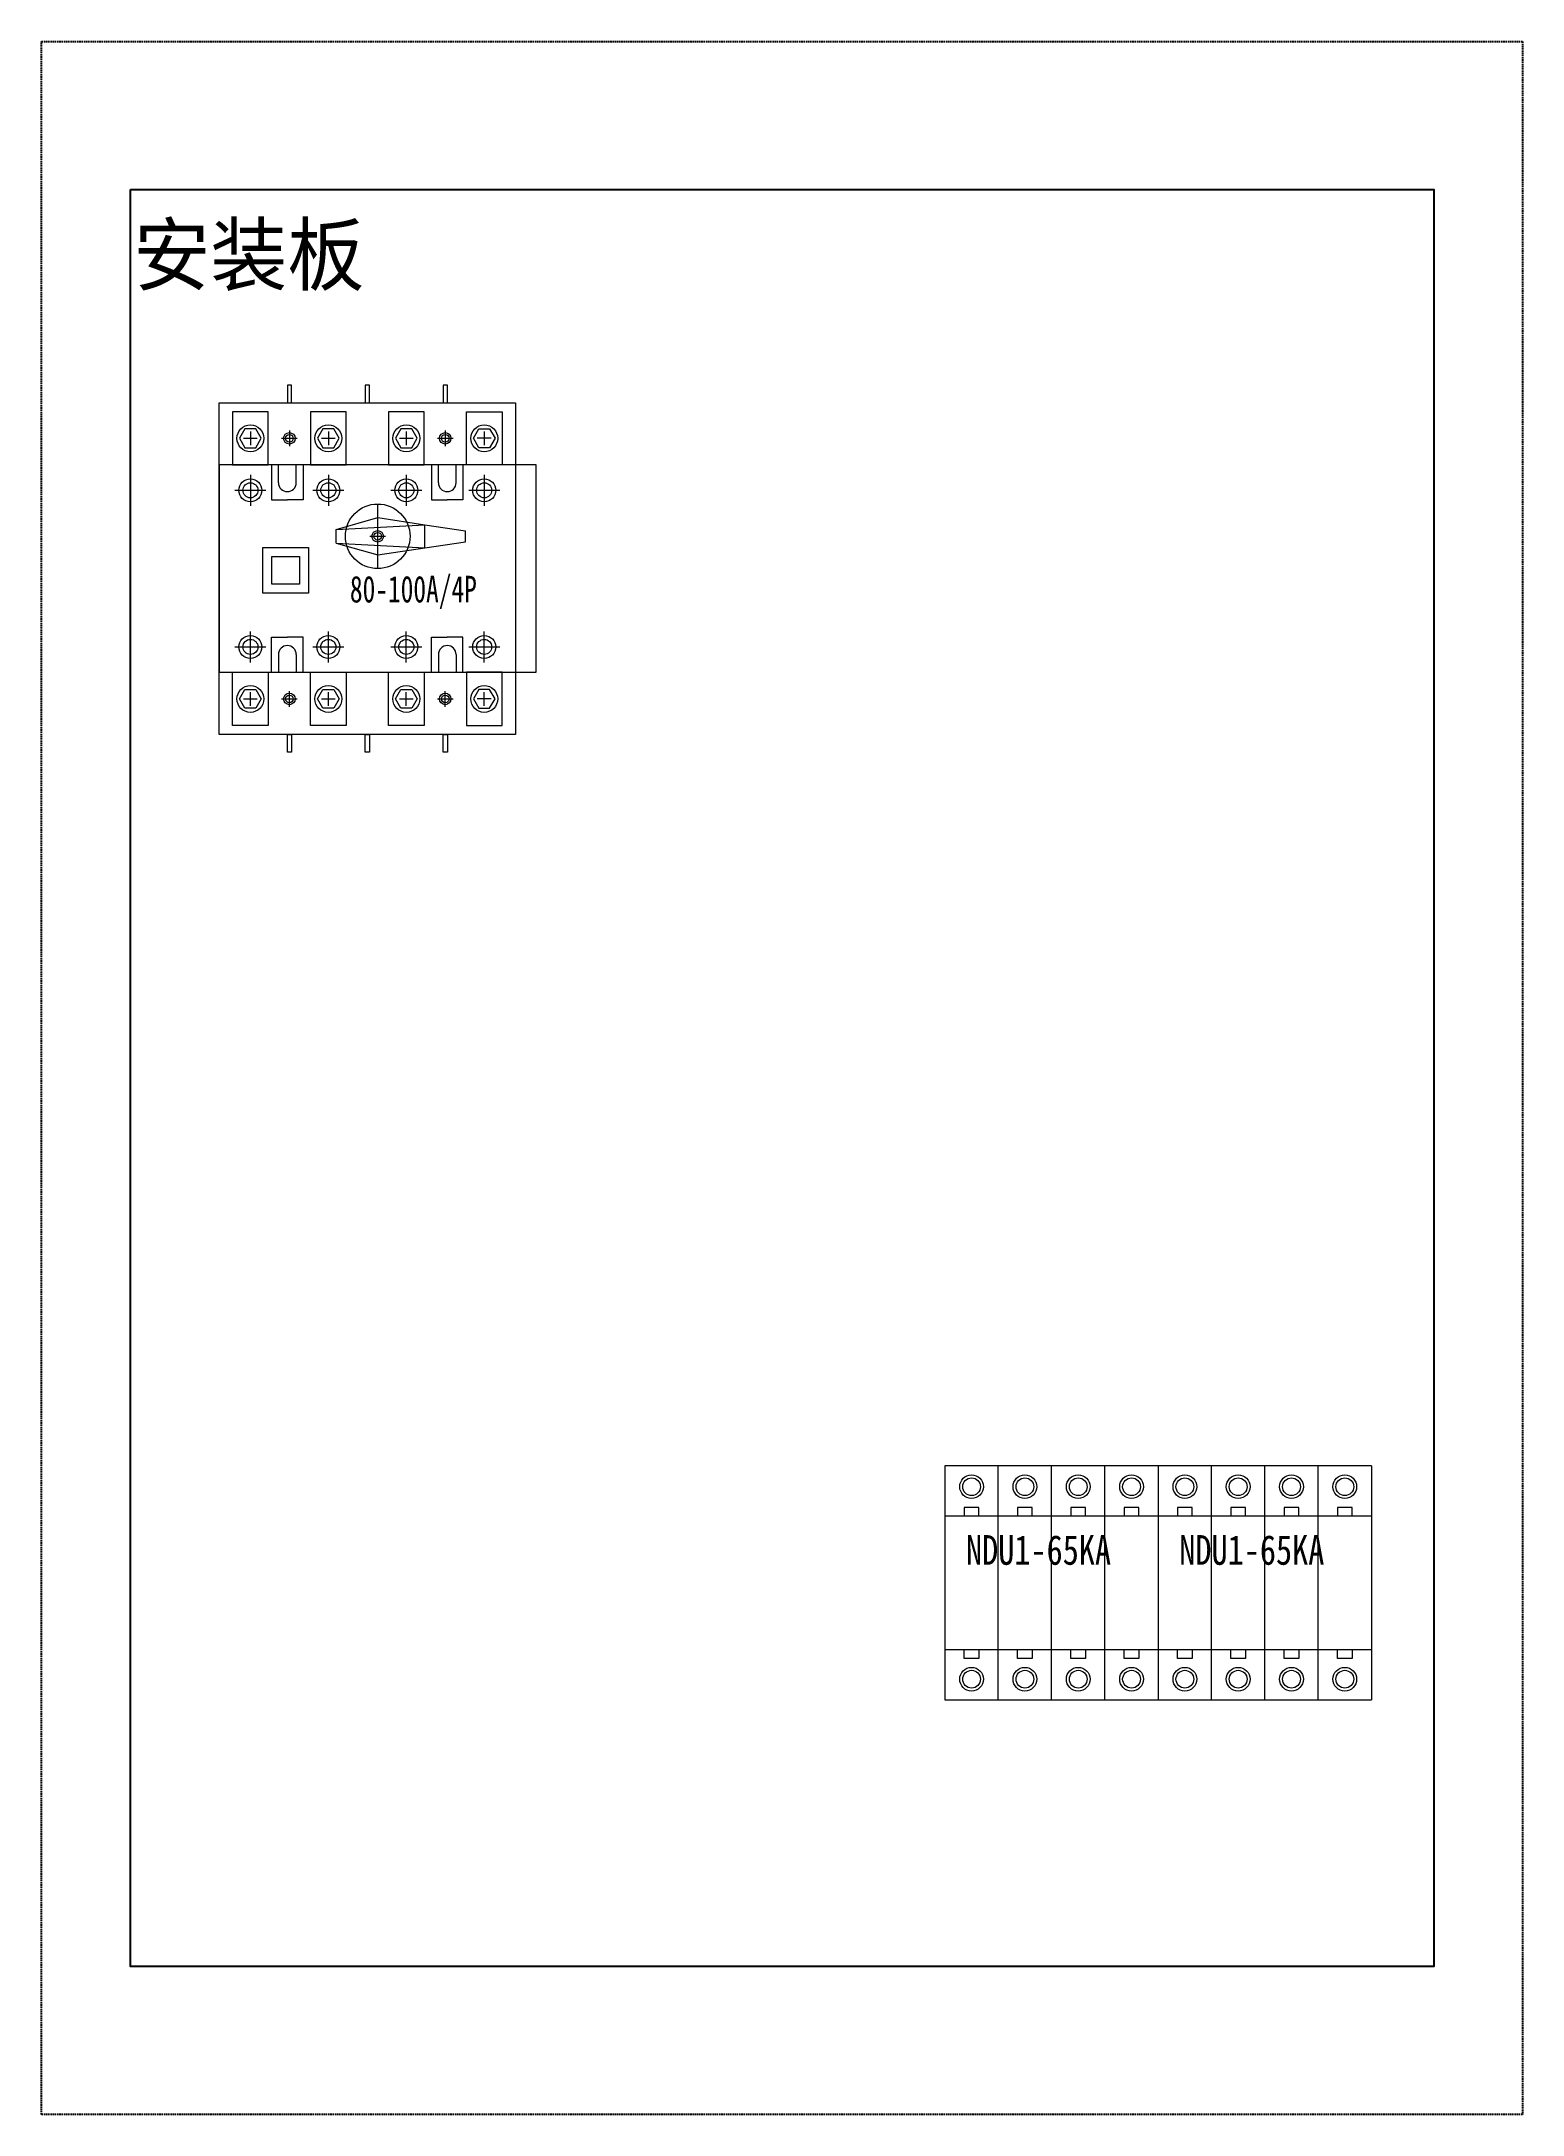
# Model space of a CAD drawing. Extents: x 390344 to 390844, y 364958 to 365658.
import ezdxf
from ezdxf.enums import TextEntityAlignment as Align

# ---------------------------------------------------------------- set-up
doc = ezdxf.new("R2010")
doc.units = 0
doc.header["$MEASUREMENT"] = 0
doc.linetypes.add('DASHED', pattern=[0.75, 0.5, -0.25])
doc.layers.add('E-UNIV-NOTE', color=6, linetype='Continuous')
doc.layers.add('布置图', color=30, linetype='Continuous')
doc.layers.add('细线', color=7, linetype='Continuous', lineweight=0)
doc.styles.add('宋体', font='', dxfattribs={"width": 0.8})
doc.styles.get('宋体').set_extended_font_data('NSimSun')

# ---------------------------------------------------------------- blocks, each defined once
blk = doc.blocks.new('Manufacturer上海良信PartName电涌保护器SeriesNDU1ShellFrameLimitingCurrentRemarkPartTypeMinCurrent0MaxCurrent0Poles4PMinPower0MaxPower0LibType3DelFlgfalseUpdateDate2023-01-0100000')
at = {"color": 7, "linetype": 'Continuous', "lineweight": 15}
for p, q in [((-18, 39.5), (-36, 39.5)), ((-36, 39.5), (-36, 22.5)), ((-18, 22.5), (-18, 39.5)), ((36, 39.5), (-18, 39.5)), ((0, 22.5), (0, 39.5)), ((18, 22.5), (18, 39.5)), ((36, 39.5), (36, 22.5)), ((-36, 22.5), (-36, -22.5)), ((-18, 22.5), (-36, 22.5)), ((-24.5, 25.5), (-29.5, 25.5)), ((-29.5, 25.5), (-29.5, 22.5)), ((-24.5, 22.5), (-24.5, 25.5)), ((-18, -22.5), (-18, 22.5)), ((36, 22.5), (-18, 22.5)), ((-6.5, 25.5), (-11.5, 25.5)), ((-11.5, 25.5), (-11.5, 22.5)), ((-6.5, 22.5), (-6.5, 25.5)), ((0, -22.5), (0, 22.5)), ((11.5, 25.5), (6.5, 25.5)), ((6.5, 25.5), (6.5, 22.5)), ((11.5, 22.5), (11.5, 25.5)), ((18, -22.5), (18, 22.5)), ((29.5, 25.5), (24.5, 25.5)), ((24.5, 25.5), (24.5, 22.5)), ((29.5, 22.5), (29.5, 25.5)), ((36, 22.5), (36, -22.5)), ((-36, -22.5), (-18, -22.5)), ((-36, -22.5), (-36, -39.5)), ((-29.5, -25.5), (-29.5, -22.5)), ((-24.5, -25.5), (-29.5, -25.5)), ((-24.5, -22.5), (-24.5, -25.5)), ((-18, -39.5), (-18, -22.5)), ((-18, -22.5), (36, -22.5)), ((-11.5, -25.5), (-11.5, -22.5)), ((-6.5, -25.5), (-11.5, -25.5)), ((-6.5, -22.5), (-6.5, -25.5)), ((0, -39.5), (0, -22.5)), ((6.5, -25.5), (6.5, -22.5)), ((11.5, -25.5), (6.5, -25.5)), ((11.5, -22.5), (11.5, -25.5)), ((18, -39.5), (18, -22.5)), ((24.5, -25.5), (24.5, -22.5)), ((29.5, -25.5), (24.5, -25.5)), ((29.5, -22.5), (29.5, -25.5)), ((36, -22.5), (36, -39.5)), ((-36, -39.5), (-18, -39.5)), ((-18, -39.5), (36, -39.5))]:
    blk.add_line(p, q, dxfattribs=at)
for centre, radius in [((-27, 32.5), 4), ((-27, 32.5), 3), ((-9, 32.5), 4), ((-9, 32.5), 3), ((9, 32.5), 4), ((9, 32.5), 3), ((27, 32.5), 4), ((27, 32.5), 3), ((-27, -32.5), 4), ((-27, -32.5), 3), ((-9, -32.5), 4), ((-9, -32.5), 3), ((9, -32.5), 4), ((9, -32.5), 3), ((27, -32.5), 4), ((27, -32.5), 3)]:
    blk.add_circle(centre, radius, dxfattribs=at)
at = {"layer": 'E-UNIV-NOTE', "style": '宋体', "width": 0.8}
blk.add_text('NDU1-65KA', height=10, dxfattribs=at).set_placement((-28.89, 6.15))
blk = doc.blocks.new('Manufacturer光辉PartName隔离开关Series100ShellFrameLimitingCurrentRemarkPartTypeMinCurrent16MaxCurrent100Poles4PMinPower0MaxPower0LibType2DelFlgfalseUpdateDate')
at = {"layer": '细线', "color": 7, "transparency": 33554687}
for p, q in [((-41.8, 44), (-37.14, 44)), ((-39.47, 46.33), (-39.47, 41.67)), ((-28.93, 44), (-23.7, 44)), ((-26.31, 46.62), (-26.31, 41.38)), ((-15.48, 44), (-10.83, 44)), ((-13.16, 46.33), (-13.16, 41.67)), ((10.83, 44), (15.48, 44)), ((13.16, 46.33), (13.16, 41.67)), ((23.7, 44), (28.93, 44)), ((26.31, 46.62), (26.31, 41.38)), ((41.8, 44), (37.14, 44)), ((39.47, 46.33), (39.47, 41.67)), ((-32.3, 35), (-32.3, 23.19)), ((-30, 29), (-30, 35)), ((-24, 29), (-24, 35)), ((-21.7, 35), (-21.7, 23.19)), ((21.7, 35), (21.7, 23.19)), ((24, 29), (24, 35)), ((30, 29), (30, 35)), ((32.3, 35), (32.3, 23.19)), ((-39.47, 31.68), (-39.47, 21.2)), ((-13.16, 31.68), (-13.16, 21.2)), ((13.16, 31.68), (13.16, 21.2)), ((39.47, 31.68), (39.47, 21.2)), ((-44.71, 26.44), (-34.24, 26.44)), ((-32.3, 23.19), (-27, 23.19)), ((-21.7, 23.19), (-27, 23.19)), ((-18.39, 26.44), (-7.92, 26.44)), ((3.5, 0), (3.5, 21.82)), ((7.92, 26.44), (18.39, 26.44)), ((21.7, 23.19), (27, 23.19)), ((32.3, 23.19), (27, 23.19)), ((34.24, 26.44), (44.71, 26.44)), ((-10.49, 13.24), (3.5, 17.21)), ((-10.49, 13.24), (19.47, 14.84)), ((3.5, 17.21), (19.47, 14.84)), ((19.47, 6.98), (19.47, 14.84)), ((19.47, 14.84), (33.17, 12.8)), ((-10.49, 8.59), (-10.49, 13.24)), ((-10.49, 8.59), (3.5, 4.61)), ((-10.49, 8.59), (19.47, 6.98)), ((0.88, 10.91), (6.12, 10.91)), ((3.5, 8.29), (3.5, 13.53)), ((19.47, 6.98), (33.17, 9.02)), ((33.17, 9.02), (33.17, 12.8)), ((3.5, 4.61), (19.47, 6.98)), ((-44.71, -26.44), (-34.24, -26.44)), ((-39.47, -31.68), (-39.47, -21.2)), ((-32.3, -35), (-32.3, -23.19)), ((-32.3, -23.19), (-27, -23.19)), ((-21.7, -23.19), (-27, -23.19)), ((-21.7, -35), (-21.7, -23.19)), ((-18.39, -26.44), (-7.92, -26.44)), ((-13.16, -31.68), (-13.16, -21.2)), ((7.92, -26.44), (18.39, -26.44)), ((13.16, -31.68), (13.16, -21.2)), ((21.7, -35), (21.7, -23.19)), ((21.7, -23.19), (27, -23.19)), ((32.3, -23.19), (27, -23.19)), ((32.3, -35), (32.3, -23.19)), ((34.24, -26.44), (44.71, -26.44)), ((39.47, -31.68), (39.47, -21.2)), ((-30, -29), (-30, -35)), ((-24, -29), (-24, -35)), ((24, -29), (24, -35)), ((30, -29), (30, -35)), ((-39.47, -46.33), (-39.47, -41.67)), ((-26.31, -46.62), (-26.31, -41.38)), ((-13.16, -46.33), (-13.16, -41.67)), ((13.16, -46.33), (13.16, -41.67)), ((26.31, -46.62), (26.31, -41.38)), ((39.47, -46.33), (39.47, -41.67)), ((-41.8, -44), (-37.14, -44)), ((-28.93, -44), (-23.7, -44)), ((-15.48, -44), (-10.83, -44)), ((10.83, -44), (15.48, -44)), ((23.7, -44), (28.93, -44)), ((41.8, -44), (37.14, -44))]:
    blk.add_line(p, q, dxfattribs=at)
for points in [[(-50, 56), (50, 56), (50, -56), (-50, -56)], [(-26.99, 56), (-25.59, 56), (-25.59, 62), (-26.99, 62)], [(-0.68, 56), (0.73, 56), (0.73, 62), (-0.68, 62)], [(25.63, 56), (27.04, 56), (27.04, 62), (25.63, 62)], [(-45.47, 35), (-33.47, 35), (-33.47, 53), (-45.47, 53)], [(-19.16, 35), (-7.16, 35), (-7.16, 53), (-19.16, 53)], [(7.16, 35), (19.16, 35), (19.16, 53), (7.16, 53)], [(45.47, 35), (33.47, 35), (33.47, 53), (45.47, 53)], [(-37.64, 40.83), (-35.82, 44), (-37.64, 47.17), (-41.3, 47.17), (-43.13, 44), (-41.3, 40.83)], [(-11.33, 40.83), (-9.5, 44), (-11.33, 47.17), (-14.99, 47.17), (-16.81, 44), (-14.99, 40.83)], [(14.99, 40.83), (16.81, 44), (14.99, 47.17), (11.33, 47.17), (9.5, 44), (11.33, 40.83)], [(37.64, 40.83), (35.82, 44), (37.64, 47.17), (41.3, 47.17), (43.13, 44), (41.3, 40.83)], [(-50, -35), (57, -35), (57, 35), (-50, 35)], [(-35.25, 7.12), (-19.86, 7.12), (-19.86, -8.27), (-35.25, -8.27)], [(-32.25, 4.12), (-22.86, 4.12), (-22.86, -5.27), (-32.25, -5.27)], [(-45.47, -35), (-33.47, -35), (-33.47, -53), (-45.47, -53)], [(-19.16, -35), (-7.16, -35), (-7.16, -53), (-19.16, -53)], [(7.16, -35), (19.16, -35), (19.16, -53), (7.16, -53)], [(45.47, -35), (33.47, -35), (33.47, -53), (45.47, -53)], [(-37.64, -40.83), (-35.82, -44), (-37.64, -47.17), (-41.3, -47.17), (-43.13, -44), (-41.3, -40.83)], [(-11.33, -40.83), (-9.5, -44), (-11.33, -47.17), (-14.99, -47.17), (-16.81, -44), (-14.99, -40.83)], [(14.99, -40.83), (16.81, -44), (14.99, -47.17), (11.33, -47.17), (9.5, -44), (11.33, -40.83)], [(37.64, -40.83), (35.82, -44), (37.64, -47.17), (41.3, -47.17), (43.13, -44), (41.3, -40.83)], [(-26.99, -56), (-25.59, -56), (-25.59, -62), (-26.99, -62)], [(-0.68, -56), (0.73, -56), (0.73, -62), (-0.68, -62)], [(25.63, -56), (27.04, -56), (27.04, -62), (25.63, -62)]]:
    blk.add_lwpolyline(points, close=True, dxfattribs=at)
for centre, radius in [((-39.47, 44), 4.54), ((-26.31, 44), 1.94), ((-26.31, 44), 1.28), ((-13.16, 44), 4.54), ((13.16, 44), 4.54), ((26.31, 44), 1.94), ((26.31, 44), 1.28), ((39.47, 44), 4.54), ((-39.47, 26.44), 3.88), ((-39.47, 26.44), 2.55), ((-13.16, 26.44), 3.88), ((-13.16, 26.44), 2.55), ((13.16, 26.44), 3.88), ((13.16, 26.44), 2.55), ((39.47, 26.44), 3.88), ((39.47, 26.44), 2.55), ((3.5, 10.91), 10.91), ((3.5, 10.91), 1.94), ((3.5, 10.91), 1.28), ((-39.47, -26.44), 3.88), ((-39.47, -26.44), 2.55), ((-13.16, -26.44), 3.88), ((-13.16, -26.44), 2.55), ((13.16, -26.44), 3.88), ((13.16, -26.44), 2.55), ((39.47, -26.44), 3.88), ((39.47, -26.44), 2.55), ((-39.47, -44), 4.54), ((-13.16, -44), 4.54), ((13.16, -44), 4.54), ((39.47, -44), 4.54), ((-26.31, -44), 1.94), ((-26.31, -44), 1.28), ((26.31, -44), 1.94), ((26.31, -44), 1.28)]:
    blk.add_circle(centre, radius, dxfattribs=at)
for centre, start, end in [((-27, 29), 180, 0), ((27, 29), 180, 0), ((-27, -29), 0, 180), ((27, -29), 0, 180)]:
    blk.add_arc(centre, 3, start, end, dxfattribs=at)
at = {"layer": '细线', "color": 7, "transparency": 33554687, "insert": (-34.45, -2.42), "char_height": 9, "width": 100, "attachment_point": 1}
blk.add_mtext('\\pxqc;{\\fFangSong_GB2312|b0|i0|c134|p49;\\W0.7;80-100A/4P}', dxfattribs=at)

msp = doc.modelspace()

# ---------------------------------------------------------------- linework, layer by layer
at = {"color": 2}
msp.add_lwpolyline([(390374.46, 365608.38), (390814.46, 365608.38), (390814.46, 365008.38), (390374.46, 365008.38)], close=True, dxfattribs=at)
at = {"layer": '布置图', "linetype": 'DASHED'}
msp.add_lwpolyline([(390344.46, 365658.38), (390844.46, 365658.38), (390844.46, 364958.38), (390344.46, 364958.38)], close=True, dxfattribs=at)

# ---------------------------------------------------------------- block references
for name, p in [('Manufacturer光辉PartName隔离开关Series100ShellFrameLimitingCurrentRemarkPartTypeMinCurrent16MaxCurrent100Poles4PMinPower0MaxPower0LibType2DelFlgfalseUpdateDate', (390454.46, 365480.38)), ('Manufacturer上海良信PartName电涌保护器SeriesNDU1ShellFrameLimitingCurrentRemarkPartTypeMinCurrent0MaxCurrent0Poles4PMinPower0MaxPower0LibType3DelFlgfalseUpdateDate2023-01-0100000', (390685.46, 365137.88)), ('Manufacturer上海良信PartName电涌保护器SeriesNDU1ShellFrameLimitingCurrentRemarkPartTypeMinCurrent0MaxCurrent0Poles4PMinPower0MaxPower0LibType3DelFlgfalseUpdateDate2023-01-0100000', (390757.46, 365137.88))]:
    msp.add_blockref(name, p)

# ---------------------------------------------------------------- texts
at = {"color": 0}
msp.add_text('安装板', height=20, dxfattribs=at).set_placement((390375.46, 365586.38), align=Align.MIDDLE_LEFT)

doc.saveas('drawing.dxf')
